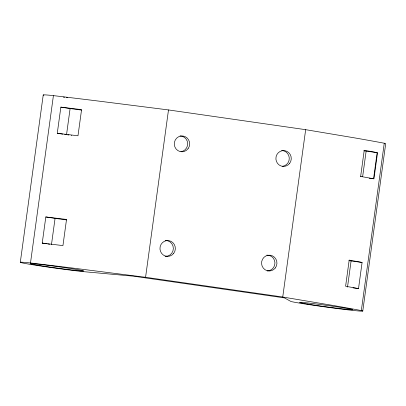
<?xml version="1.0" encoding="UTF-8"?>
<svg xmlns="http://www.w3.org/2000/svg" width="406" height="406" viewBox="0 0 406 406"><rect width="100%" height="100%" fill="white"/><g stroke="black" fill="none" stroke-linecap="round" stroke-linejoin="round"><path stroke-width="0.61" d="M20.3 262.312L43.224 94.968M384.259 143.222L361.335 310.565A36.961 1.03 7.8 0 1 336.366 308.438A36.961 1.03 7.8 0 1 290.99 301.516L284.454 297.892L133.615 276.192L83.337 271.639A36.961 1.03 7.8 0 1 31.556 264.585A36.961 1.03 7.8 0 1 30.491 262.966L53.414 95.623A379.437 10.597 7.8 0 1 99.257 101.165L168.495 109.94L305.662 129.676L355.544 138.04A379.437 10.597 7.8 0 1 384.254 143.222A36.961 1.03 7.8 0 1 385.7 143.688L362.776 311.032M42.229 243.103L45.812 216.956L66.523 219.453L62.945 245.6L42.229 243.103L46.548 243.767M57.276 133.28L60.854 107.133L81.57 109.63L77.988 135.782L57.276 133.28L62.823 134.137M51.481 244.529L55.064 218.382L45.812 216.956M66.528 134.711L70.106 108.559L60.854 107.133M30.491 262.966A379.437 10.597 7.8 0 1 76.343 268.513L145.571 277.288L168.495 109.94M361.34 310.565A379.437 10.597 7.8 0 0 332.631 305.383L282.738 297.019L305.662 129.676M360.645 176.427L364.228 150.281L377.138 152.62L373.556 178.767L360.645 176.427L361.091 176.488M347.511 287.103L351.094 260.957L348.942 260.616M362.639 176.661L366.136 151.139L363.847 150.773M358.513 288.59L362.096 262.438L349.185 260.104L345.602 286.25L358.513 288.59L353.012 287.849M70.106 108.559L76.967 109.463A26.928 0.751 7.8 0 1 81.621 110.102M67.721 134.868L68.913 135.02M71.299 135.335L71.669 135.386M55.064 218.382L61.92 219.286A26.928 0.751 7.8 0 1 66.574 219.925M366.136 151.139L377.529 152.671L373.946 178.823L369.277 178.193M351.094 260.957L362.096 262.438M145.571 277.288L282.738 297.019M64.676 134.422L65.909 134.614M47.781 243.96L49.633 244.245M266.823 255.135A7.922 7.694 -88.8 0 1 274.948 262.844A7.922 7.694 -88.8 0 1 267.189 270.964M43.914 95.243A36.961 1.03 7.8 0 1 53.414 95.623M281.652 150.53A7.922 7.694 -88.8 0 1 289.265 157.995A7.922 7.694 -88.8 0 1 282.52 166.313M180.051 135.914A7.922 7.694 -88.8 0 1 187.663 143.379A7.922 7.694 -88.8 0 1 180.914 151.692M165.217 240.514A7.922 7.694 -88.8 0 1 173.347 248.487A7.922 7.694 -88.8 0 1 165.08 256.323M63.382 97.11A26.928 0.751 7.8 0 1 64.63 97.252M66.452 97.47A26.928 0.751 7.8 0 1 67.68 97.618M275.319 267.955A7.922 7.694 -88.8 0 0 270.33 255.242A7.922 7.694 -88.8 0 0 262.119 266.057A7.922 7.694 -88.8 0 0 275.319 267.955M173.712 253.339A7.922 7.694 -88.8 0 0 168.729 240.621A7.922 7.694 -88.8 0 0 160.517 251.441A7.922 7.694 -88.8 0 0 173.712 253.339M289.645 163.364A7.922 7.694 -88.8 0 0 284.657 150.651A7.922 7.694 -88.8 0 0 276.445 161.466A7.922 7.694 -88.8 0 0 289.645 163.364M188.044 148.748A7.922 7.694 -88.8 0 0 183.055 136.03A7.922 7.694 -88.8 0 0 174.844 146.85A7.922 7.694 -88.8 0 0 188.044 148.748M307.697 304.058A26.928 0.751 7.8 0 0 352.083 309.768A26.928 0.751 7.8 0 0 318.74 304.297A26.928 0.751 7.8 0 0 307.697 304.058M39.093 265.428A26.928 0.751 7.8 0 0 83.022 271.035A26.928 0.751 7.8 0 0 48.629 265.448A26.928 0.751 7.8 0 0 39.093 265.428"/></g></svg>
